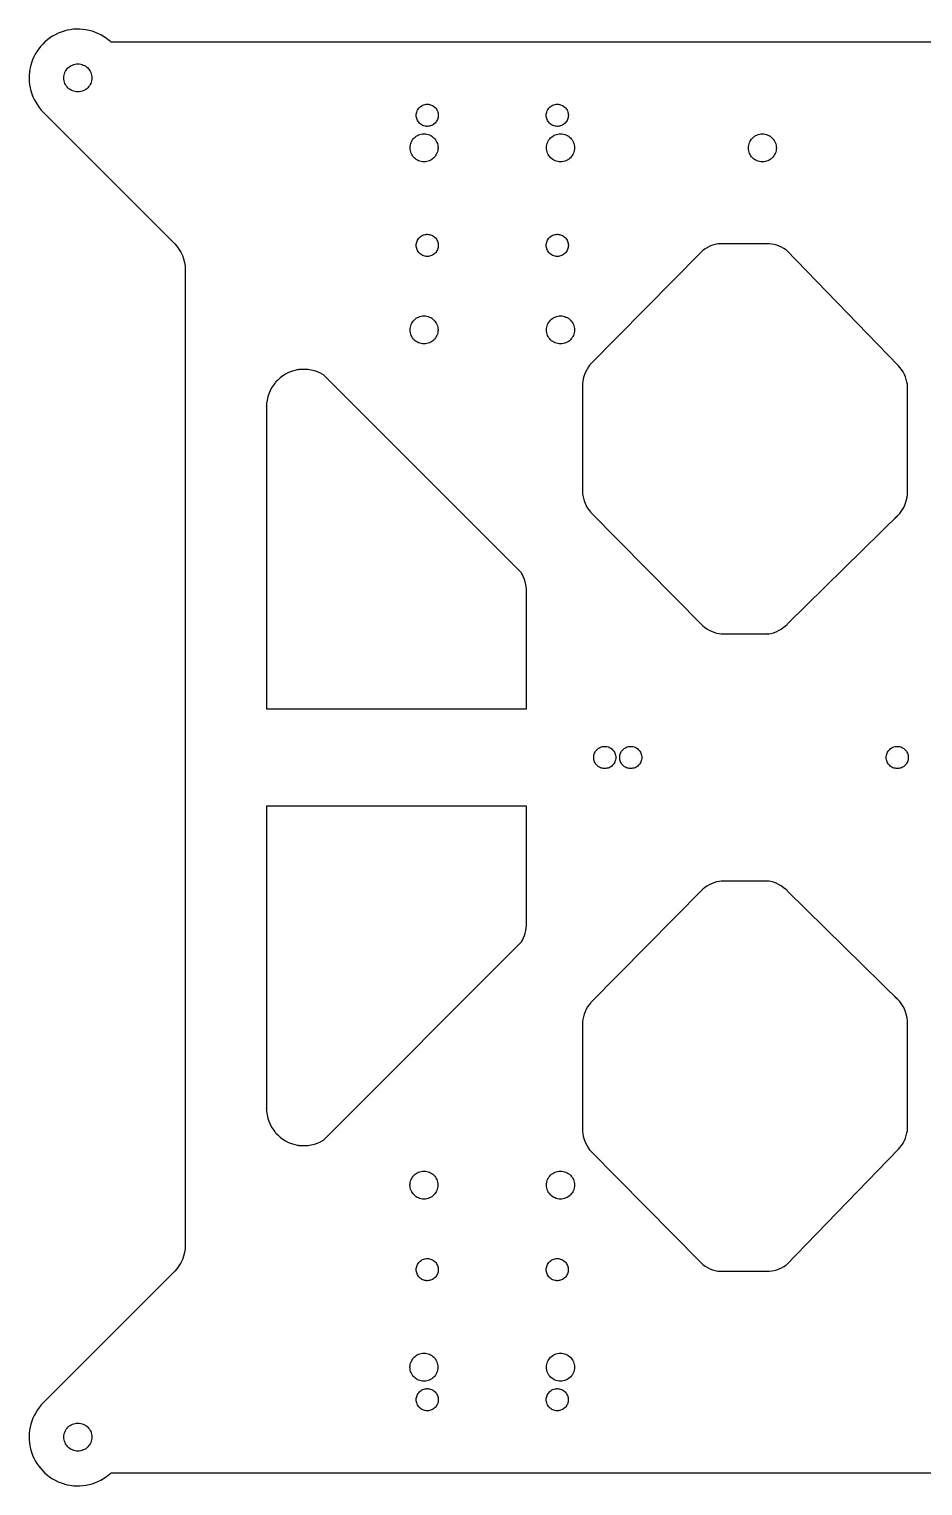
# Model space of a CAD drawing. Extents: x 0 to 224, y 0 to 224.
# Drawn here: x 0 to 137.5, y 0 to 224 of the extents above; entities that cross this region are included whole.
import ezdxf

# ---------------------------------------------------------------- set-up
doc = ezdxf.new("R2010")
doc.units = 0
doc.layers.get('0').update_dxf_attribs({"linetype": 'CONTINUOUS'})

msp = doc.modelspace()

# ---------------------------------------------------------------- linework, layer by layer
at = {"color": 0}
msp.add_lwpolyline([(211.401, 222.014), (12.599, 222.014), (12.5085, 222.097), (12.226, 222.337), (11.8357, 222.633), (11.4295, 222.903), (11.0088, 223.143), (10.5753, 223.354), (10.1303, 223.538), (9.67535, 223.692), (9.21192, 223.815), (8.74149, 223.911), (8.26551, 223.975), (7.78554, 224.008), (7.303, 224.011), (6.81939, 223.983), (6.33615, 223.924), (5.85482, 223.832), (5.49522, 223.742), (5.3769, 223.707), (5.25851, 223.672), (4.9081, 223.551), (4.454, 223.368), (4.01568, 223.156), (3.59418, 222.917), (3.19054, 222.653), (2.80583, 222.364), (2.44108, 222.051), (2.09739, 221.717), (1.77576, 221.36), (1.47726, 220.983), (1.20302, 220.589), (0.95399, 220.175), (0.73134, 219.744), (0.53597, 219.299), (0.36909, 218.837), (0.26204, 218.483), (0.23166, 218.364), (0.20123, 218.244), (0.1256, 217.881), (0.05197, 217.397), (0.01036, 216.911), (0.00033, 216.428), (0.02143, 215.946), (0.07335, 215.467), (0.15565, 214.993), (0.2679, 214.528), (0.40972, 214.068), (0.58073, 213.619), (0.78049, 213.182), (1.00863, 212.757), (1.2647, 212.346), (1.54833, 211.95), (1.85915, 211.571), (2.10943, 211.297), (2.19672, 211.211), (2.197, 211.211), (22.3311, 191.076), (22.3311, 191.076), (22.4314, 190.976), (22.7126, 190.656), (23.0485, 190.201), (23.3369, 189.719), (23.5765, 189.212), (23.7654, 188.685), (23.9024, 188.14), (23.9857, 187.582), (24.0139, 187.156), (24.0139, 187.014), (24.0138, 187.014), (24.0138, 37.0142), (24.0139, 37.0142), (24.0139, 36.8721), (23.9857, 36.446), (23.9024, 35.8874), (23.7654, 35.3422), (23.5763, 34.8143), (23.3365, 34.3072), (23.0479, 33.8249), (22.7119, 33.371), (22.4306, 33.0497), (22.3301, 32.9493), (2.19803, 12.8174), (2.19769, 12.8174), (2.19769, 12.8174), (2.1104, 12.7301), (1.86014, 12.4569), (1.54932, 12.0781), (1.26568, 11.6823), (1.0096, 11.2711), (0.78152, 10.8458), (0.58171, 10.408), (0.41075, 9.95925), (0.26888, 9.50082), (0.15663, 9.03429), (0.07433, 8.56108), (0.02246, 8.08274), (0.0013, 7.60064), (0.01139, 7.11626), (0.05301, 6.63113), (0.12663, 6.14671), (0.20226, 5.78396), (0.23269, 5.66433), (0.26308, 5.54482), (0.37012, 5.19006), (0.537, 4.72933), (0.73237, 4.28331), (0.95508, 3.85308), (1.20405, 3.43972), (1.47835, 3.04438), (1.77681, 2.66808), (2.09842, 2.31196), (2.44211, 1.97711), (2.80686, 1.66465), (3.19157, 1.37565), (3.59521, 1.11117), (4.01676, 0.8724), (4.45508, 0.66032), (4.90918, 0.47613), (5.2596, 0.35579), (5.37799, 0.32086), (5.49631, 0.28597), (5.85596, 0.19672), (6.33729, 0.10482), (6.82053, 0.04487), (7.30414, 0.01655), (7.78668, 0.01942), (8.26671, 0.05322), (8.74262, 0.11757), (9.21311, 0.21213), (9.67654, 0.33653), (10.1315, 0.49045), (10.5764, 0.67356), (11.01, 0.88547), (11.4306, 1.12581), (11.8369, 1.39432), (12.2272, 1.69054), (12.5097, 1.93033), (12.6002, 2.01421), (12.6006, 2.01417), (211.401, 2.01417)], dxfattribs=at)
for points in [[(7.5, 218.664), (7.5549, 218.664), (7.71978, 218.653), (7.93326, 218.621), (8.13932, 218.567), (8.33686, 218.494), (8.52479, 218.404), (8.70204, 218.297), (8.86757, 218.174), (9.02024, 218.035), (9.15901, 217.882), (9.28276, 217.717), (9.39046, 217.539), (9.48101, 217.351), (9.55333, 217.153), (9.60628, 216.947), (9.63889, 216.733), (9.65001, 216.569), (9.65001, 216.514), (9.65001, 216.458), (9.63889, 216.294), (9.60628, 216.081), (9.55333, 215.875), (9.48101, 215.676), (9.39046, 215.489), (9.28276, 215.313), (9.15901, 215.146), (9.02024, 214.993), (8.86757, 214.856), (8.70204, 214.731), (8.52479, 214.624), (8.33686, 214.533), (8.13932, 214.461), (7.93326, 214.407), (7.71978, 214.375), (7.5549, 214.364), (7.5, 214.364), (7.44504, 214.364), (7.28017, 214.375), (7.06668, 214.407), (6.86063, 214.461), (6.66308, 214.533), (6.47515, 214.624), (6.2979, 214.731), (6.13238, 214.856), (5.97971, 214.993), (5.84093, 215.146), (5.71718, 215.313), (5.60949, 215.489), (5.51893, 215.676), (5.44661, 215.875), (5.39367, 216.081), (5.36106, 216.294), (5.34999, 216.458), (5.34999, 216.514), (5.34999, 216.569), (5.36106, 216.733), (5.39367, 216.947), (5.44661, 217.153), (5.51893, 217.351), (5.60949, 217.539), (5.71718, 217.717), (5.84093, 217.882), (5.97971, 218.035), (6.13238, 218.174), (6.2979, 218.297), (6.47515, 218.404), (6.66308, 218.494), (6.86063, 218.567), (7.06668, 218.621), (7.28017, 218.653), (7.44504, 218.664), (7.5, 218.664)], [(61.2503, 212.464), (61.2936, 212.464), (61.424, 212.456), (61.5928, 212.429), (61.7557, 212.388), (61.9119, 212.331), (62.0606, 212.258), (62.2007, 212.174), (62.3315, 212.076), (62.4522, 211.967), (62.5619, 211.846), (62.6599, 211.714), (62.745, 211.574), (62.8165, 211.425), (62.8738, 211.269), (62.9157, 211.107), (62.9414, 210.938), (62.9501, 210.807), (62.9501, 210.764), (62.9501, 210.721), (62.9414, 210.59), (62.9157, 210.421), (62.8738, 210.258), (62.8165, 210.103), (62.745, 209.954), (62.6599, 209.814), (62.5619, 209.682), (62.4522, 209.563), (62.3315, 209.453), (62.2007, 209.354), (62.0606, 209.269), (61.9119, 209.197), (61.7557, 209.14), (61.5928, 209.099), (61.424, 209.072), (61.2936, 209.064), (61.2503, 209.064), (61.2068, 209.064), (61.0764, 209.072), (60.9075, 209.099), (60.7446, 209.14), (60.5885, 209.197), (60.4399, 209.269), (60.2997, 209.354), (60.1687, 209.453), (60.0481, 209.563), (59.9383, 209.682), (59.8406, 209.814), (59.7553, 209.954), (59.6838, 210.103), (59.6265, 210.258), (59.5847, 210.421), (59.5589, 210.59), (59.5501, 210.721), (59.5501, 210.764), (59.5501, 210.807), (59.5589, 210.938), (59.5847, 211.107), (59.6265, 211.269), (59.6838, 211.425), (59.7553, 211.574), (59.8406, 211.714), (59.9383, 211.846), (60.0481, 211.967), (60.1687, 212.076), (60.2997, 212.174), (60.4399, 212.258), (60.5885, 212.331), (60.7446, 212.388), (60.9075, 212.429), (61.0764, 212.456), (61.2068, 212.464), (61.2503, 212.464)], [(81.2503, 212.464), (81.2936, 212.464), (81.424, 212.456), (81.5928, 212.429), (81.7557, 212.388), (81.9119, 212.331), (82.0606, 212.258), (82.2007, 212.174), (82.3315, 212.076), (82.4522, 211.967), (82.5619, 211.846), (82.6599, 211.714), (82.745, 211.574), (82.8165, 211.425), (82.8738, 211.269), (82.9157, 211.107), (82.9414, 210.938), (82.9501, 210.807), (82.9501, 210.764), (82.9501, 210.721), (82.9414, 210.59), (82.9157, 210.421), (82.8738, 210.258), (82.8165, 210.103), (82.745, 209.954), (82.6599, 209.814), (82.5619, 209.682), (82.4522, 209.563), (82.3315, 209.453), (82.2007, 209.354), (82.0606, 209.269), (81.9119, 209.197), (81.7557, 209.14), (81.5928, 209.099), (81.424, 209.072), (81.2936, 209.064), (81.2503, 209.064), (81.2068, 209.064), (81.0764, 209.072), (80.9075, 209.099), (80.7446, 209.14), (80.5885, 209.197), (80.4399, 209.269), (80.2997, 209.354), (80.1687, 209.453), (80.0481, 209.563), (79.9383, 209.682), (79.8406, 209.814), (79.7553, 209.954), (79.6838, 210.103), (79.6265, 210.258), (79.5847, 210.421), (79.5589, 210.59), (79.5501, 210.721), (79.5501, 210.764), (79.5501, 210.807), (79.5589, 210.938), (79.5847, 211.107), (79.6265, 211.269), (79.6838, 211.425), (79.7553, 211.574), (79.8406, 211.714), (79.9383, 211.846), (80.0481, 211.967), (80.1687, 212.076), (80.2997, 212.174), (80.4399, 212.258), (80.5885, 212.331), (80.7446, 212.388), (80.9075, 212.429), (81.0764, 212.456), (81.2068, 212.464), (81.2503, 212.464)], [(60.7503, 207.914), (60.8051, 207.914), (60.97, 207.903), (61.1835, 207.871), (61.3896, 207.817), (61.5871, 207.744), (61.775, 207.654), (61.9522, 207.547), (62.1178, 207.424), (62.2704, 207.285), (62.4092, 207.132), (62.5331, 206.967), (62.6407, 206.789), (62.7312, 206.601), (62.8036, 206.403), (62.8565, 206.197), (62.8892, 205.983), (62.9003, 205.819), (62.9003, 205.764), (62.9003, 205.708), (62.8892, 205.544), (62.8565, 205.331), (62.8036, 205.125), (62.7312, 204.926), (62.6407, 204.739), (62.5331, 204.563), (62.4092, 204.396), (62.2704, 204.243), (62.1178, 204.106), (61.9522, 203.981), (61.775, 203.874), (61.5871, 203.783), (61.3896, 203.711), (61.1835, 203.657), (60.97, 203.625), (60.8051, 203.614), (60.7503, 203.614), (60.6953, 203.614), (60.5304, 203.625), (60.3169, 203.657), (60.1108, 203.711), (59.9133, 203.783), (59.7254, 203.874), (59.5481, 203.981), (59.3826, 204.106), (59.2299, 204.243), (59.0911, 204.396), (58.9674, 204.563), (58.8596, 204.739), (58.7692, 204.926), (58.6968, 205.125), (58.6439, 205.331), (58.6112, 205.544), (58.6001, 205.708), (58.6001, 205.764), (58.6001, 205.819), (58.6112, 205.983), (58.6439, 206.197), (58.6968, 206.403), (58.7692, 206.601), (58.8596, 206.789), (58.9674, 206.967), (59.0911, 207.132), (59.2299, 207.285), (59.3826, 207.424), (59.5481, 207.547), (59.7254, 207.654), (59.9133, 207.744), (60.1108, 207.817), (60.3169, 207.871), (60.5304, 207.903), (60.6953, 207.914), (60.7503, 207.914)], [(81.7503, 207.914), (81.8051, 207.914), (81.97, 207.903), (82.1835, 207.871), (82.3896, 207.817), (82.5871, 207.744), (82.775, 207.654), (82.9522, 207.547), (83.1178, 207.424), (83.2704, 207.285), (83.4092, 207.132), (83.5331, 206.967), (83.6407, 206.789), (83.7312, 206.601), (83.8036, 206.403), (83.8565, 206.197), (83.8892, 205.983), (83.9003, 205.819), (83.9003, 205.764), (83.9003, 205.708), (83.8892, 205.544), (83.8565, 205.331), (83.8036, 205.125), (83.7312, 204.926), (83.6407, 204.739), (83.5331, 204.563), (83.4092, 204.396), (83.2704, 204.243), (83.1178, 204.106), (82.9522, 203.981), (82.775, 203.874), (82.5871, 203.783), (82.3896, 203.711), (82.1835, 203.657), (81.97, 203.625), (81.8051, 203.614), (81.7503, 203.614), (81.6953, 203.614), (81.5304, 203.625), (81.3169, 203.657), (81.1108, 203.711), (80.9133, 203.783), (80.7254, 203.874), (80.5481, 203.981), (80.3826, 204.106), (80.2299, 204.243), (80.0911, 204.396), (79.9674, 204.563), (79.8596, 204.739), (79.7692, 204.926), (79.6968, 205.125), (79.6439, 205.331), (79.6112, 205.544), (79.6001, 205.708), (79.6001, 205.764), (79.6001, 205.819), (79.6112, 205.983), (79.6439, 206.197), (79.6968, 206.403), (79.7692, 206.601), (79.8596, 206.789), (79.9674, 206.967), (80.0911, 207.132), (80.2299, 207.285), (80.3826, 207.424), (80.5481, 207.547), (80.7254, 207.654), (80.9133, 207.744), (81.1108, 207.817), (81.3169, 207.871), (81.5304, 207.903), (81.6953, 207.914), (81.7503, 207.914)], [(112.799, 207.899), (112.854, 207.899), (113.019, 207.888), (113.233, 207.856), (113.439, 207.803), (113.636, 207.731), (113.824, 207.639), (114.001, 207.532), (114.167, 207.408), (114.32, 207.269), (114.458, 207.117), (114.582, 206.951), (114.69, 206.774), (114.78, 206.586), (114.853, 206.389), (114.906, 206.182), (114.938, 205.968), (114.949, 205.804), (114.949, 205.749), (114.949, 205.694), (114.938, 205.529), (114.906, 205.315), (114.853, 205.11), (114.78, 204.913), (114.69, 204.724), (114.582, 204.547), (114.458, 204.382), (114.32, 204.229), (114.167, 204.09), (114.001, 203.967), (113.824, 203.858), (113.636, 203.768), (113.439, 203.696), (113.233, 203.643), (113.019, 203.61), (112.854, 203.599), (112.799, 203.599), (112.744, 203.599), (112.579, 203.61), (112.366, 203.643), (112.16, 203.696), (111.962, 203.768), (111.774, 203.858), (111.597, 203.967), (111.432, 204.09), (111.279, 204.229), (111.14, 204.382), (111.016, 204.547), (110.909, 204.724), (110.818, 204.913), (110.746, 205.11), (110.693, 205.315), (110.66, 205.529), (110.649, 205.694), (110.649, 205.749), (110.649, 205.804), (110.66, 205.968), (110.693, 206.182), (110.746, 206.389), (110.818, 206.586), (110.909, 206.774), (111.016, 206.951), (111.14, 207.117), (111.279, 207.269), (111.432, 207.408), (111.597, 207.532), (111.774, 207.639), (111.962, 207.731), (112.16, 207.803), (112.366, 207.856), (112.579, 207.888), (112.744, 207.899), (112.799, 207.899)], [(61.2503, 192.464), (61.2936, 192.464), (61.424, 192.456), (61.5928, 192.429), (61.7557, 192.388), (61.9119, 192.331), (62.0606, 192.258), (62.2007, 192.174), (62.3315, 192.076), (62.4522, 191.967), (62.5619, 191.846), (62.6599, 191.715), (62.745, 191.575), (62.8165, 191.426), (62.8738, 191.269), (62.9157, 191.107), (62.9414, 190.938), (62.9501, 190.807), (62.9501, 190.764), (62.9501, 190.721), (62.9414, 190.59), (62.9157, 190.421), (62.8738, 190.258), (62.8165, 190.103), (62.745, 189.954), (62.6599, 189.814), (62.5619, 189.683), (62.4522, 189.563), (62.3315, 189.453), (62.2007, 189.354), (62.0606, 189.269), (61.9119, 189.197), (61.7557, 189.14), (61.5928, 189.099), (61.424, 189.072), (61.2936, 189.064), (61.2503, 189.064), (61.2068, 189.064), (61.0764, 189.072), (60.9075, 189.099), (60.7446, 189.14), (60.5885, 189.197), (60.4399, 189.269), (60.2997, 189.354), (60.1687, 189.453), (60.0481, 189.563), (59.9383, 189.683), (59.8406, 189.814), (59.7553, 189.954), (59.6838, 190.103), (59.6265, 190.258), (59.5847, 190.421), (59.5589, 190.59), (59.5501, 190.721), (59.5501, 190.764), (59.5501, 190.807), (59.5589, 190.938), (59.5847, 191.107), (59.6265, 191.269), (59.6838, 191.426), (59.7553, 191.575), (59.8406, 191.715), (59.9383, 191.846), (60.0481, 191.967), (60.1687, 192.076), (60.2997, 192.174), (60.4399, 192.258), (60.5885, 192.331), (60.7446, 192.388), (60.9075, 192.429), (61.0764, 192.456), (61.2068, 192.464), (61.2503, 192.464)], [(81.2503, 192.464), (81.2936, 192.464), (81.424, 192.456), (81.5928, 192.429), (81.7557, 192.388), (81.9119, 192.331), (82.0606, 192.258), (82.2007, 192.174), (82.3315, 192.076), (82.4522, 191.967), (82.5619, 191.846), (82.6599, 191.715), (82.745, 191.575), (82.8165, 191.426), (82.8738, 191.269), (82.9157, 191.107), (82.9414, 190.938), (82.9501, 190.807), (82.9501, 190.764), (82.9501, 190.721), (82.9414, 190.59), (82.9157, 190.421), (82.8738, 190.258), (82.8165, 190.103), (82.745, 189.954), (82.6599, 189.814), (82.5619, 189.683), (82.4522, 189.563), (82.3315, 189.453), (82.2007, 189.354), (82.0606, 189.269), (81.9119, 189.197), (81.7557, 189.14), (81.5928, 189.099), (81.424, 189.072), (81.2936, 189.064), (81.2503, 189.064), (81.2068, 189.064), (81.0764, 189.072), (80.9075, 189.099), (80.7446, 189.14), (80.5885, 189.197), (80.4399, 189.269), (80.2997, 189.354), (80.1687, 189.453), (80.0481, 189.563), (79.9383, 189.683), (79.8406, 189.814), (79.7553, 189.954), (79.6838, 190.103), (79.6265, 190.258), (79.5847, 190.421), (79.5589, 190.59), (79.5501, 190.721), (79.5501, 190.764), (79.5501, 190.807), (79.5589, 190.938), (79.5847, 191.107), (79.6265, 191.269), (79.6838, 191.426), (79.7553, 191.575), (79.8406, 191.715), (79.9383, 191.846), (80.0481, 191.967), (80.1687, 192.076), (80.2997, 192.174), (80.4399, 192.258), (80.5885, 192.331), (80.7446, 192.388), (80.9075, 192.429), (81.0764, 192.456), (81.2068, 192.464), (81.2503, 192.464)], [(133.137, 148.776), (133.247, 148.862), (133.559, 149.144), (133.936, 149.553), (134.265, 149.997), (134.544, 150.474), (134.771, 150.975), (134.943, 151.501), (135.059, 152.044), (135.109, 152.462), (135.116, 152.603), (135.116, 152.603), (135.116, 169.313), (135.116, 169.313), (135.103, 169.418), (135.047, 169.732), (134.944, 170.143), (134.809, 170.543), (134.642, 170.929), (134.445, 171.303), (134.218, 171.658), (133.963, 171.996), (133.753, 172.236), (133.679, 172.313), (133.679, 172.313), (116.442, 190.065), (116.442, 190.065), (116.36, 190.124), (116.105, 190.283), (115.753, 190.475), (115.39, 190.638), (115.015, 190.771), (114.631, 190.876), (114.24, 190.953), (113.843, 190.999), (113.542, 191.014), (113.442, 191.014), (113.442, 191.014), (106.352, 191.014), (106.352, 191.014), (106.246, 191.01), (105.931, 190.975), (105.518, 190.897), (105.115, 190.782), (104.726, 190.631), (104.353, 190.443), (103.997, 190.222), (103.663, 189.967), (103.426, 189.756), (103.352, 189.681), (103.352, 189.681), (86.2811, 172.411), (86.2811, 172.411), (86.2181, 172.331), (86.041, 172.079), (85.8267, 171.732), (85.6386, 171.369), (85.4776, 170.997), (85.3443, 170.612), (85.2392, 170.219), (85.1629, 169.818), (85.1239, 169.513), (85.1158, 169.411), (85.1158, 152.701), (85.1261, 152.597), (85.1732, 152.288), (85.2622, 151.881), (85.3819, 151.485), (85.5321, 151.099), (85.7115, 150.726), (85.9196, 150.367), (86.1556, 150.025), (86.3499, 149.779), (86.4186, 149.701), (86.4187, 149.701), (103.576, 132.325), (103.653, 132.255), (103.898, 132.058), (104.238, 131.819), (104.596, 131.608), (104.969, 131.427), (105.356, 131.276), (105.753, 131.157), (106.16, 131.069), (106.471, 131.024), (106.576, 131.014), (113.666, 131.014), (113.665, 131.014), (113.772, 131.029), (114.09, 131.093), (114.504, 131.206), (114.906, 131.353), (115.294, 131.531), (115.666, 131.742), (116.02, 131.982), (116.353, 132.252), (116.591, 132.472), (116.665, 132.55), (116.666, 132.55), (133.976, 149.603)], [(60.7503, 179.914), (60.8051, 179.914), (60.97, 179.903), (61.1835, 179.871), (61.3896, 179.818), (61.5871, 179.744), (61.775, 179.654), (61.9522, 179.547), (62.1178, 179.424), (62.2704, 179.285), (62.4092, 179.132), (62.5331, 178.967), (62.6407, 178.789), (62.7312, 178.601), (62.8036, 178.404), (62.8565, 178.197), (62.8892, 177.983), (62.9003, 177.819), (62.9003, 177.764), (62.9003, 177.71), (62.8892, 177.544), (62.8565, 177.331), (62.8036, 177.125), (62.7312, 176.928), (62.6407, 176.739), (62.5331, 176.563), (62.4092, 176.397), (62.2704, 176.244), (62.1178, 176.106), (61.9522, 175.982), (61.775, 175.874), (61.5871, 175.783), (61.3896, 175.711), (61.1835, 175.658), (60.97, 175.625), (60.8051, 175.614), (60.7503, 175.614), (60.6953, 175.614), (60.5304, 175.625), (60.3169, 175.658), (60.1108, 175.711), (59.9133, 175.783), (59.7254, 175.874), (59.5481, 175.982), (59.3826, 176.106), (59.2299, 176.244), (59.0911, 176.397), (58.9674, 176.563), (58.8596, 176.739), (58.7692, 176.928), (58.6968, 177.125), (58.6439, 177.331), (58.6112, 177.544), (58.6001, 177.71), (58.6001, 177.764), (58.6001, 177.819), (58.6112, 177.983), (58.6439, 178.197), (58.6968, 178.404), (58.7692, 178.601), (58.8596, 178.789), (58.9674, 178.967), (59.0911, 179.132), (59.2299, 179.285), (59.3826, 179.424), (59.5481, 179.547), (59.7254, 179.654), (59.9133, 179.744), (60.1108, 179.818), (60.3169, 179.871), (60.5304, 179.903), (60.6953, 179.914), (60.7503, 179.914)], [(81.7503, 179.914), (81.8051, 179.914), (81.97, 179.903), (82.1835, 179.871), (82.3896, 179.818), (82.5871, 179.744), (82.775, 179.654), (82.9522, 179.547), (83.1178, 179.424), (83.2704, 179.285), (83.4092, 179.132), (83.5331, 178.967), (83.6407, 178.789), (83.7312, 178.601), (83.8036, 178.404), (83.8565, 178.197), (83.8892, 177.983), (83.9003, 177.819), (83.9003, 177.764), (83.9003, 177.71), (83.8892, 177.544), (83.8565, 177.331), (83.8036, 177.125), (83.7312, 176.928), (83.6407, 176.739), (83.5331, 176.563), (83.4092, 176.397), (83.2704, 176.244), (83.1178, 176.106), (82.9522, 175.982), (82.775, 175.874), (82.5871, 175.783), (82.3896, 175.711), (82.1835, 175.658), (81.97, 175.625), (81.8051, 175.614), (81.7503, 175.614), (81.6953, 175.614), (81.5304, 175.625), (81.3169, 175.658), (81.1108, 175.711), (80.9133, 175.783), (80.7254, 175.874), (80.5481, 175.982), (80.3826, 176.106), (80.2299, 176.244), (80.0911, 176.397), (79.9674, 176.563), (79.8596, 176.739), (79.7692, 176.928), (79.6968, 177.125), (79.6439, 177.331), (79.6112, 177.544), (79.6001, 177.71), (79.6001, 177.764), (79.6001, 177.819), (79.6112, 177.983), (79.6439, 178.197), (79.6968, 178.404), (79.7692, 178.601), (79.8596, 178.789), (79.9674, 178.967), (80.0911, 179.132), (80.2299, 179.285), (80.3826, 179.424), (80.5481, 179.547), (80.7254, 179.654), (80.9133, 179.744), (81.1108, 179.818), (81.3169, 179.871), (81.5304, 179.903), (81.6953, 179.914), (81.7503, 179.914)], [(36.5138, 165.968), (36.5138, 119.514), (76.5138, 119.514), (76.5138, 137.474), (76.5138, 137.572), (76.5006, 137.864), (76.461, 138.251), (76.3956, 138.634), (76.3047, 139.011), (76.1886, 139.381), (76.0476, 139.742), (75.8822, 140.094), (75.7429, 140.351), (75.6928, 140.435), (75.6928, 140.435), (45.2837, 170.844), (45.2839, 170.844), (45.1749, 170.911), (44.8358, 171.093), (44.3703, 171.301), (43.8899, 171.467), (43.3978, 171.587), (42.8969, 171.667), (42.3901, 171.7), (41.8804, 171.689), (41.4974, 171.651), (41.3708, 171.631), (41.2443, 171.611), (40.8682, 171.529), (40.3796, 171.383), (39.9076, 171.196), (39.4549, 170.968), (39.0239, 170.701), (38.6174, 170.397), (38.2379, 170.057), (37.9712, 169.779), (37.8882, 169.682), (37.805, 169.583), (37.5732, 169.276), (37.2969, 168.849), (37.0607, 168.399), (36.8653, 167.931), (36.7119, 167.447), (36.6015, 166.951), (36.5351, 166.446), (36.5135, 166.063), (36.5139, 165.935), (36.5138, 165.968)], [(88.5508, 113.714), (88.5942, 113.714), (88.7246, 113.705), (88.8933, 113.68), (89.0562, 113.638), (89.2125, 113.581), (89.3611, 113.509), (89.5012, 113.424), (89.6322, 113.326), (89.7529, 113.216), (89.8626, 113.096), (89.9604, 112.965), (90.0457, 112.824), (90.1172, 112.676), (90.1743, 112.52), (90.2162, 112.357), (90.2421, 112.188), (90.2508, 112.058), (90.2508, 112.014), (90.2508, 111.971), (90.2421, 111.84), (90.2162, 111.672), (90.1743, 111.509), (90.1172, 111.352), (90.0457, 111.204), (89.9604, 111.064), (89.8626, 110.933), (89.7529, 110.812), (89.6322, 110.702), (89.5012, 110.604), (89.3611, 110.519), (89.2125, 110.448), (89.0562, 110.391), (88.8933, 110.349), (88.7246, 110.323), (88.5942, 110.314), (88.5508, 110.314), (88.5074, 110.314), (88.3769, 110.323), (88.2082, 110.349), (88.0453, 110.391), (87.889, 110.448), (87.7404, 110.519), (87.6003, 110.604), (87.4694, 110.702), (87.3487, 110.812), (87.239, 110.933), (87.1411, 111.064), (87.056, 111.204), (86.9844, 111.352), (86.9272, 111.509), (86.8853, 111.672), (86.8596, 111.84), (86.8508, 111.971), (86.8508, 112.014), (86.8508, 112.058), (86.8596, 112.188), (86.8853, 112.357), (86.9272, 112.52), (86.9844, 112.676), (87.056, 112.824), (87.1411, 112.965), (87.239, 113.096), (87.3487, 113.216), (87.4694, 113.326), (87.6003, 113.424), (87.7404, 113.509), (87.889, 113.581), (88.0453, 113.638), (88.2082, 113.68), (88.3769, 113.705), (88.5074, 113.714), (88.5508, 113.714)], [(92.5508, 113.714), (92.5942, 113.714), (92.7246, 113.705), (92.8933, 113.68), (93.0562, 113.638), (93.2125, 113.581), (93.3611, 113.509), (93.5012, 113.424), (93.6322, 113.326), (93.7529, 113.216), (93.8626, 113.096), (93.9604, 112.965), (94.0457, 112.824), (94.1172, 112.676), (94.1743, 112.52), (94.2162, 112.357), (94.2421, 112.188), (94.2508, 112.058), (94.2508, 112.014), (94.2508, 111.971), (94.2421, 111.84), (94.2162, 111.672), (94.1743, 111.509), (94.1172, 111.352), (94.0457, 111.204), (93.9604, 111.064), (93.8626, 110.933), (93.7529, 110.812), (93.6322, 110.702), (93.5012, 110.604), (93.3611, 110.519), (93.2125, 110.448), (93.0562, 110.391), (92.8933, 110.349), (92.7246, 110.323), (92.5942, 110.314), (92.5508, 110.314), (92.5074, 110.314), (92.3769, 110.323), (92.2082, 110.349), (92.0453, 110.391), (91.889, 110.448), (91.7404, 110.519), (91.6003, 110.604), (91.4694, 110.702), (91.3487, 110.812), (91.239, 110.933), (91.1411, 111.064), (91.056, 111.204), (90.9844, 111.352), (90.9272, 111.509), (90.8853, 111.672), (90.8596, 111.84), (90.8508, 111.971), (90.8508, 112.014), (90.8508, 112.058), (90.8596, 112.188), (90.8853, 112.357), (90.9272, 112.52), (90.9844, 112.676), (91.056, 112.824), (91.1411, 112.965), (91.239, 113.096), (91.3487, 113.216), (91.4694, 113.326), (91.6003, 113.424), (91.7404, 113.509), (91.889, 113.581), (92.0453, 113.638), (92.2082, 113.68), (92.3769, 113.705), (92.5074, 113.714), (92.5508, 113.714)], [(133.551, 113.714), (133.594, 113.714), (133.725, 113.705), (133.893, 113.68), (134.056, 113.638), (134.212, 113.581), (134.361, 113.509), (134.501, 113.424), (134.632, 113.326), (134.753, 113.216), (134.863, 113.096), (134.96, 112.965), (135.046, 112.824), (135.117, 112.676), (135.174, 112.52), (135.216, 112.357), (135.242, 112.188), (135.251, 112.058), (135.251, 112.014), (135.251, 111.971), (135.242, 111.84), (135.216, 111.672), (135.174, 111.509), (135.117, 111.352), (135.046, 111.204), (134.96, 111.064), (134.863, 110.933), (134.753, 110.812), (134.632, 110.702), (134.501, 110.604), (134.361, 110.519), (134.212, 110.448), (134.056, 110.391), (133.893, 110.349), (133.725, 110.323), (133.594, 110.314), (133.551, 110.314), (133.507, 110.314), (133.377, 110.323), (133.208, 110.349), (133.045, 110.391), (132.889, 110.448), (132.74, 110.519), (132.6, 110.604), (132.469, 110.702), (132.349, 110.812), (132.239, 110.933), (132.141, 111.064), (132.056, 111.204), (131.984, 111.352), (131.927, 111.509), (131.885, 111.672), (131.86, 111.84), (131.851, 111.971), (131.851, 112.014), (131.851, 112.058), (131.86, 112.188), (131.885, 112.357), (131.927, 112.52), (131.984, 112.676), (132.056, 112.824), (132.141, 112.965), (132.239, 113.096), (132.349, 113.216), (132.469, 113.326), (132.6, 113.424), (132.74, 113.509), (132.889, 113.581), (133.045, 113.638), (133.208, 113.68), (133.377, 113.705), (133.507, 113.714), (133.551, 113.714)], [(36.5139, 58.094), (36.5135, 57.966), (36.5353, 57.5817), (36.6017, 57.0763), (36.7121, 56.5806), (36.8656, 56.0975), (37.061, 55.6297), (37.2972, 55.1803), (37.5733, 54.7518), (37.8053, 54.4446), (37.8883, 54.3471), (37.9715, 54.2496), (38.2382, 53.9721), (38.6176, 53.6317), (39.0242, 53.3274), (39.4551, 53.0604), (39.9079, 52.8326), (40.3799, 52.6451), (40.8685, 52.4997), (41.2446, 52.4174), (41.371, 52.3975), (41.4975, 52.3776), (41.8807, 52.3406), (42.3903, 52.3292), (42.8971, 52.3628), (43.3979, 52.4407), (43.8899, 52.5625), (44.3703, 52.7275), (44.8358, 52.9351), (45.1749, 53.1175), (45.2837, 53.1847), (45.2837, 53.1847), (75.6938, 83.5947), (75.7439, 83.6783), (75.8831, 83.9358), (76.0482, 84.2876), (76.189, 84.649), (76.305, 85.0186), (76.3958, 85.3953), (76.4611, 85.7775), (76.5006, 86.1642), (76.5138, 86.4567), (76.5138, 86.554), (76.5138, 104.514), (36.5138, 104.514), (36.5138, 58.0615), (36.5139, 58.094)], [(133.976, 74.4258), (116.666, 91.4781), (116.591, 91.5558), (116.353, 91.7763), (116.02, 92.0461), (115.666, 92.2865), (115.294, 92.4968), (114.906, 92.6756), (114.504, 92.8221), (114.09, 92.9353), (113.772, 92.9988), (113.666, 93.014), (106.576, 93.014), (106.471, 93.0046), (106.16, 92.9593), (105.753, 92.8717), (105.356, 92.7521), (104.969, 92.6014), (104.596, 92.4201), (104.238, 92.2096), (103.898, 91.9701), (103.653, 91.7726), (103.576, 91.7026), (86.4187, 74.3274), (86.3499, 74.249), (86.1556, 74.0032), (85.9196, 73.661), (85.7115, 73.3025), (85.5321, 72.9296), (85.3819, 72.5439), (85.2622, 72.1471), (85.1732, 71.7411), (85.1261, 71.4312), (85.1158, 71.3274), (85.1158, 54.6174), (85.1239, 54.5154), (85.1629, 54.2103), (85.2392, 53.8092), (85.3443, 53.4158), (85.4776, 53.0317), (85.6386, 52.6582), (85.8267, 52.2971), (86.041, 51.9496), (86.2181, 51.6982), (86.2811, 51.6174), (86.2811, 51.6174), (103.352, 34.3475), (103.352, 34.3475), (103.426, 34.2725), (103.663, 34.061), (103.997, 33.8064), (104.353, 33.585), (104.726, 33.3978), (105.115, 33.2461), (105.518, 33.1307), (105.931, 33.0531), (106.246, 33.0189), (106.352, 33.014), (106.352, 33.0142), (113.442, 33.0142), (113.442, 33.014), (113.542, 33.014), (113.843, 33.0296), (114.24, 33.0754), (114.631, 33.1514), (115.015, 33.2568), (115.39, 33.3911), (115.753, 33.5539), (116.105, 33.7444), (116.36, 33.9047), (116.442, 33.9624), (116.442, 33.9624), (133.679, 51.7158), (133.679, 51.7158), (133.753, 51.7921), (133.963, 52.0329), (134.218, 52.3703), (134.445, 52.7261), (134.642, 53.0985), (134.809, 53.4854), (134.944, 53.8853), (135.047, 54.2961), (135.103, 54.6104), (135.116, 54.7158), (135.116, 54.7158), (135.116, 71.4258), (135.116, 71.4258), (135.109, 71.5657), (135.059, 71.9838), (134.943, 72.5274), (134.771, 73.0526), (134.544, 73.555), (134.265, 74.0306), (133.936, 74.4749), (133.559, 74.8835), (133.247, 75.1661), (133.137, 75.2524)], [(60.7421, 48.414), (60.7969, 48.414), (60.9618, 48.4031), (61.1754, 48.3704), (61.3814, 48.3175), (61.5789, 48.2451), (61.7668, 48.1546), (61.9442, 48.0469), (62.1096, 47.9231), (62.2624, 47.7844), (62.4011, 47.6317), (62.5249, 47.4663), (62.6326, 47.2889), (62.7231, 47.101), (62.7954, 46.9035), (62.8483, 46.6974), (62.881, 46.4839), (62.8921, 46.319), (62.8921, 46.2642), (62.8921, 46.2092), (62.881, 46.0443), (62.8483, 45.8308), (62.7954, 45.6247), (62.7231, 45.4272), (62.6326, 45.2393), (62.5249, 45.0619), (62.4011, 44.8965), (62.2624, 44.7438), (62.1096, 44.6051), (61.9442, 44.4812), (61.7668, 44.3736), (61.5789, 44.2831), (61.3814, 44.2108), (61.1754, 44.1578), (60.9618, 44.1253), (60.7969, 44.114), (60.7421, 44.114), (60.6871, 44.114), (60.5222, 44.1253), (60.3088, 44.1578), (60.1026, 44.2108), (59.9051, 44.2831), (59.7172, 44.3736), (59.54, 44.4812), (59.3744, 44.6051), (59.2218, 44.7438), (59.0831, 44.8965), (58.9593, 45.0619), (58.8515, 45.2393), (58.7611, 45.4272), (58.6887, 45.6247), (58.6358, 45.8308), (58.6032, 46.0443), (58.5921, 46.2092), (58.5921, 46.2642), (58.5921, 46.319), (58.6032, 46.4839), (58.6358, 46.6974), (58.6887, 46.9035), (58.7611, 47.101), (58.8515, 47.2889), (58.9593, 47.4663), (59.0831, 47.6317), (59.2218, 47.7844), (59.3744, 47.9231), (59.54, 48.0469), (59.7172, 48.1546), (59.9051, 48.2451), (60.1026, 48.3175), (60.3088, 48.3704), (60.5222, 48.4031), (60.6871, 48.414), (60.7421, 48.414)], [(81.7421, 48.414), (81.7969, 48.414), (81.9618, 48.4031), (82.1754, 48.3704), (82.3814, 48.3175), (82.5789, 48.2451), (82.7668, 48.1546), (82.9442, 48.0469), (83.1096, 47.9231), (83.2624, 47.7844), (83.4011, 47.6317), (83.5249, 47.4663), (83.6326, 47.2889), (83.7231, 47.101), (83.7954, 46.9035), (83.8483, 46.6974), (83.881, 46.4839), (83.8921, 46.319), (83.8921, 46.2642), (83.8921, 46.2092), (83.881, 46.0443), (83.8483, 45.8308), (83.7954, 45.6247), (83.7231, 45.4272), (83.6326, 45.2393), (83.5249, 45.0619), (83.4011, 44.8965), (83.2624, 44.7438), (83.1096, 44.6051), (82.9442, 44.4812), (82.7668, 44.3736), (82.5789, 44.2831), (82.3814, 44.2108), (82.1754, 44.1578), (81.9618, 44.1253), (81.7969, 44.114), (81.7421, 44.114), (81.6871, 44.114), (81.5222, 44.1253), (81.3088, 44.1578), (81.1026, 44.2108), (80.9051, 44.2831), (80.7172, 44.3736), (80.54, 44.4812), (80.3744, 44.6051), (80.2218, 44.7438), (80.0831, 44.8965), (79.9593, 45.0619), (79.8515, 45.2393), (79.7611, 45.4272), (79.6887, 45.6247), (79.6358, 45.8308), (79.6032, 46.0443), (79.5921, 46.2092), (79.5921, 46.2642), (79.5921, 46.319), (79.6032, 46.4839), (79.6358, 46.6974), (79.6887, 46.9035), (79.7611, 47.101), (79.8515, 47.2889), (79.9593, 47.4663), (80.0831, 47.6317), (80.2218, 47.7844), (80.3744, 47.9231), (80.54, 48.0469), (80.7172, 48.1546), (80.9051, 48.2451), (81.1026, 48.3175), (81.3088, 48.3704), (81.5222, 48.4031), (81.6871, 48.414), (81.7421, 48.414)], [(61.2421, 34.964), (61.2854, 34.964), (61.4158, 34.9554), (61.5847, 34.9296), (61.7476, 34.8876), (61.9037, 34.8306), (62.0524, 34.7589), (62.1925, 34.6738), (62.3235, 34.5758), (62.4442, 34.4663), (62.5539, 34.3456), (62.6518, 34.2146), (62.7369, 34.0744), (62.8085, 33.9258), (62.8657, 33.7696), (62.9075, 33.6067), (62.9333, 33.4379), (62.9421, 33.3075), (62.9421, 33.2642), (62.9421, 33.2207), (62.9333, 33.0903), (62.9075, 32.9215), (62.8657, 32.7586), (62.8085, 32.6024), (62.7369, 32.4537), (62.6518, 32.3136), (62.5539, 32.1828), (62.4442, 32.0619), (62.3235, 31.9524), (62.1925, 31.8544), (62.0524, 31.7693), (61.9037, 31.6976), (61.7476, 31.6406), (61.5847, 31.5986), (61.4158, 31.5729), (61.2854, 31.564), (61.2421, 31.564), (61.1986, 31.564), (61.0682, 31.5729), (60.8994, 31.5986), (60.7365, 31.6406), (60.5804, 31.6976), (60.4318, 31.7693), (60.2915, 31.8544), (60.1607, 31.9524), (60.04, 32.0619), (59.9303, 32.1828), (59.8324, 32.3136), (59.7472, 32.4537), (59.6757, 32.6024), (59.6185, 32.7586), (59.5767, 32.9215), (59.5508, 33.0903), (59.5421, 33.2207), (59.5421, 33.2642), (59.5421, 33.3075), (59.5508, 33.4379), (59.5767, 33.6067), (59.6185, 33.7696), (59.6757, 33.9258), (59.7472, 34.0744), (59.8324, 34.2146), (59.9303, 34.3456), (60.04, 34.4663), (60.1607, 34.5758), (60.2915, 34.6738), (60.4318, 34.7589), (60.5804, 34.8306), (60.7365, 34.8876), (60.8994, 34.9296), (61.0682, 34.9554), (61.1986, 34.964), (61.2421, 34.964)], [(81.2421, 34.964), (81.2854, 34.964), (81.4158, 34.9554), (81.5847, 34.9296), (81.7476, 34.8876), (81.9037, 34.8306), (82.0524, 34.7589), (82.1925, 34.6738), (82.3235, 34.5758), (82.4442, 34.4663), (82.5539, 34.3456), (82.6518, 34.2146), (82.7369, 34.0744), (82.8085, 33.9258), (82.8657, 33.7696), (82.9075, 33.6067), (82.9333, 33.4379), (82.9421, 33.3075), (82.9421, 33.2642), (82.9421, 33.2207), (82.9333, 33.0903), (82.9075, 32.9215), (82.8657, 32.7586), (82.8085, 32.6024), (82.7369, 32.4537), (82.6518, 32.3136), (82.5539, 32.1828), (82.4442, 32.0619), (82.3235, 31.9524), (82.1925, 31.8544), (82.0524, 31.7693), (81.9037, 31.6976), (81.7476, 31.6406), (81.5847, 31.5986), (81.4158, 31.5729), (81.2854, 31.564), (81.2421, 31.564), (81.1986, 31.564), (81.0682, 31.5729), (80.8994, 31.5986), (80.7365, 31.6406), (80.5804, 31.6976), (80.4318, 31.7693), (80.2915, 31.8544), (80.1607, 31.9524), (80.04, 32.0619), (79.9303, 32.1828), (79.8324, 32.3136), (79.7472, 32.4537), (79.6757, 32.6024), (79.6185, 32.7586), (79.5767, 32.9215), (79.5508, 33.0903), (79.5421, 33.2207), (79.5421, 33.2642), (79.5421, 33.3075), (79.5508, 33.4379), (79.5767, 33.6067), (79.6185, 33.7696), (79.6757, 33.9258), (79.7472, 34.0744), (79.8324, 34.2146), (79.9303, 34.3456), (80.04, 34.4663), (80.1607, 34.5758), (80.2915, 34.6738), (80.4318, 34.7589), (80.5804, 34.8306), (80.7365, 34.8876), (80.8994, 34.9296), (81.0682, 34.9554), (81.1986, 34.964), (81.2421, 34.964)], [(60.7421, 20.414), (60.7969, 20.414), (60.9618, 20.4031), (61.1754, 20.3704), (61.3814, 20.3175), (61.5789, 20.2451), (61.7668, 20.1546), (61.9442, 20.0469), (62.1096, 19.9231), (62.2624, 19.7844), (62.4011, 19.6317), (62.5249, 19.4662), (62.6326, 19.2889), (62.7231, 19.101), (62.7954, 18.9035), (62.8483, 18.6974), (62.881, 18.4839), (62.8921, 18.319), (62.8921, 18.2642), (62.8921, 18.2092), (62.881, 18.0443), (62.8483, 17.8308), (62.7954, 17.6247), (62.7231, 17.4272), (62.6326, 17.2393), (62.5249, 17.0619), (62.4011, 16.8965), (62.2624, 16.7438), (62.1096, 16.6051), (61.9442, 16.4813), (61.7668, 16.3736), (61.5789, 16.2831), (61.3814, 16.2108), (61.1754, 16.1578), (60.9618, 16.1253), (60.7969, 16.114), (60.7421, 16.114), (60.6871, 16.114), (60.5222, 16.1253), (60.3088, 16.1578), (60.1026, 16.2108), (59.9051, 16.2831), (59.7172, 16.3736), (59.54, 16.4813), (59.3744, 16.6051), (59.2218, 16.7438), (59.0831, 16.8965), (58.9593, 17.0619), (58.8515, 17.2393), (58.7611, 17.4272), (58.6887, 17.6247), (58.6358, 17.8308), (58.6032, 18.0443), (58.5921, 18.2092), (58.5921, 18.2642), (58.5921, 18.319), (58.6032, 18.4839), (58.6358, 18.6974), (58.6887, 18.9035), (58.7611, 19.101), (58.8515, 19.2889), (58.9593, 19.4662), (59.0831, 19.6317), (59.2218, 19.7844), (59.3744, 19.9231), (59.54, 20.0469), (59.7172, 20.1546), (59.9051, 20.2451), (60.1026, 20.3175), (60.3088, 20.3704), (60.5222, 20.4031), (60.6871, 20.414), (60.7421, 20.414)], [(81.7421, 20.414), (81.7969, 20.414), (81.9618, 20.4031), (82.1754, 20.3704), (82.3814, 20.3175), (82.5789, 20.2451), (82.7668, 20.1546), (82.9442, 20.0469), (83.1096, 19.9231), (83.2624, 19.7844), (83.4011, 19.6317), (83.5249, 19.4662), (83.6326, 19.2889), (83.7231, 19.101), (83.7954, 18.9035), (83.8483, 18.6974), (83.881, 18.4839), (83.8921, 18.319), (83.8921, 18.2642), (83.8921, 18.2092), (83.881, 18.0443), (83.8483, 17.8308), (83.7954, 17.6247), (83.7231, 17.4272), (83.6326, 17.2393), (83.5249, 17.0619), (83.4011, 16.8965), (83.2624, 16.7438), (83.1096, 16.6051), (82.9442, 16.4813), (82.7668, 16.3736), (82.5789, 16.2831), (82.3814, 16.2108), (82.1754, 16.1578), (81.9618, 16.1253), (81.7969, 16.114), (81.7421, 16.114), (81.6871, 16.114), (81.5222, 16.1253), (81.3088, 16.1578), (81.1026, 16.2108), (80.9051, 16.2831), (80.7172, 16.3736), (80.54, 16.4813), (80.3744, 16.6051), (80.2218, 16.7438), (80.0831, 16.8965), (79.9593, 17.0619), (79.8515, 17.2393), (79.7611, 17.4272), (79.6887, 17.6247), (79.6358, 17.8308), (79.6032, 18.0443), (79.5921, 18.2092), (79.5921, 18.2642), (79.5921, 18.319), (79.6032, 18.4839), (79.6358, 18.6974), (79.6887, 18.9035), (79.7611, 19.101), (79.8515, 19.2889), (79.9593, 19.4662), (80.0831, 19.6317), (80.2218, 19.7844), (80.3744, 19.9231), (80.54, 20.0469), (80.7172, 20.1546), (80.9051, 20.2451), (81.1026, 20.3175), (81.3088, 20.3704), (81.5222, 20.4031), (81.6871, 20.414), (81.7421, 20.414)], [(61.2421, 14.964), (61.2854, 14.964), (61.4158, 14.9554), (61.5847, 14.9296), (61.7476, 14.8876), (61.9037, 14.8306), (62.0524, 14.7589), (62.1925, 14.6738), (62.3235, 14.5758), (62.4442, 14.4662), (62.5539, 14.3456), (62.6518, 14.2146), (62.7369, 14.0744), (62.8085, 13.9258), (62.8657, 13.7696), (62.9075, 13.6067), (62.9333, 13.4379), (62.9421, 13.3076), (62.9421, 13.2641), (62.9421, 13.2207), (62.9333, 13.0903), (62.9075, 12.9215), (62.8657, 12.7586), (62.8085, 12.6024), (62.7369, 12.4538), (62.6518, 12.3136), (62.5539, 12.1827), (62.4442, 12.062), (62.3235, 11.9523), (62.1925, 11.8544), (62.0524, 11.7693), (61.9037, 11.6977), (61.7476, 11.6405), (61.5847, 11.5986), (61.4158, 11.5729), (61.2854, 11.5641), (61.2421, 11.5641), (61.1986, 11.5641), (61.0682, 11.5729), (60.8994, 11.5986), (60.7365, 11.6405), (60.5804, 11.6977), (60.4318, 11.7693), (60.2915, 11.8544), (60.1607, 11.9523), (60.04, 12.062), (59.9303, 12.1827), (59.8324, 12.3136), (59.7472, 12.4538), (59.6757, 12.6024), (59.6185, 12.7586), (59.5767, 12.9215), (59.5508, 13.0903), (59.5421, 13.2207), (59.5421, 13.2641), (59.5421, 13.3076), (59.5508, 13.4379), (59.5767, 13.6067), (59.6185, 13.7696), (59.6757, 13.9258), (59.7472, 14.0744), (59.8324, 14.2146), (59.9303, 14.3456), (60.04, 14.4662), (60.1607, 14.5758), (60.2915, 14.6738), (60.4318, 14.7589), (60.5804, 14.8306), (60.7365, 14.8876), (60.8994, 14.9296), (61.0682, 14.9554), (61.1986, 14.964), (61.2421, 14.964)], [(81.2421, 14.964), (81.2854, 14.964), (81.4158, 14.9554), (81.5847, 14.9296), (81.7476, 14.8876), (81.9037, 14.8306), (82.0524, 14.7589), (82.1925, 14.6738), (82.3235, 14.5758), (82.4442, 14.4662), (82.5539, 14.3456), (82.6518, 14.2146), (82.7369, 14.0744), (82.8085, 13.9258), (82.8657, 13.7696), (82.9075, 13.6067), (82.9333, 13.4379), (82.9421, 13.3076), (82.9421, 13.2641), (82.9421, 13.2207), (82.9333, 13.0903), (82.9075, 12.9215), (82.8657, 12.7586), (82.8085, 12.6024), (82.7369, 12.4538), (82.6518, 12.3136), (82.5539, 12.1827), (82.4442, 12.062), (82.3235, 11.9523), (82.1925, 11.8544), (82.0524, 11.7693), (81.9037, 11.6977), (81.7476, 11.6405), (81.5847, 11.5986), (81.4158, 11.5729), (81.2854, 11.5641), (81.2421, 11.5641), (81.1986, 11.5641), (81.0682, 11.5729), (80.8994, 11.5986), (80.7365, 11.6405), (80.5804, 11.6977), (80.4318, 11.7693), (80.2915, 11.8544), (80.1607, 11.9523), (80.04, 12.062), (79.9303, 12.1827), (79.8324, 12.3136), (79.7472, 12.4538), (79.6757, 12.6024), (79.6185, 12.7586), (79.5767, 12.9215), (79.5508, 13.0903), (79.5421, 13.2207), (79.5421, 13.2641), (79.5421, 13.3076), (79.5508, 13.4379), (79.5767, 13.6067), (79.6185, 13.7696), (79.6757, 13.9258), (79.7472, 14.0744), (79.8324, 14.2146), (79.9303, 14.3456), (80.04, 14.4662), (80.1607, 14.5758), (80.2915, 14.6738), (80.4318, 14.7589), (80.5804, 14.8306), (80.7365, 14.8876), (80.8994, 14.9296), (81.0682, 14.9554), (81.1986, 14.964), (81.2421, 14.964)], [(7.50097, 9.66407), (7.55588, 9.66407), (7.72076, 9.653), (7.93425, 9.62039), (8.14031, 9.56743), (8.33783, 9.49511), (8.52576, 9.40463), (8.70307, 9.29693), (8.86854, 9.17313), (9.02126, 9.0344), (9.16, 8.88172), (9.28381, 8.71619), (9.3915, 8.53896), (9.48199, 8.35101), (9.55431, 8.15349), (9.60726, 7.94743), (9.63986, 7.73394), (9.65099, 7.56907), (9.65099, 7.51411), (9.65099, 7.45921), (9.63986, 7.29432), (9.60726, 7.08083), (9.55431, 6.87478), (9.48199, 6.67725), (9.3915, 6.48931), (9.28381, 6.31201), (9.16, 6.14654), (9.02126, 5.99382), (8.86854, 5.85508), (8.70307, 5.73128), (8.52576, 5.62358), (8.33783, 5.5331), (8.14031, 5.46078), (7.93425, 5.40782), (7.72076, 5.37522), (7.55588, 5.3641), (7.50097, 5.3641), (7.44601, 5.3641), (7.28114, 5.37522), (7.06765, 5.40782), (6.8616, 5.46078), (6.66407, 5.5331), (6.47613, 5.62358), (6.29889, 5.73128), (6.13336, 5.85508), (5.98068, 5.99382), (5.84196, 6.14654), (5.71815, 6.31201), (5.61046, 6.48931), (5.51997, 6.67725), (5.44764, 6.87478), (5.39469, 7.08083), (5.36208, 7.29432), (5.35101, 7.45921), (5.35101, 7.51411), (5.35101, 7.56907), (5.36208, 7.73394), (5.39469, 7.94743), (5.44764, 8.15349), (5.51997, 8.35101), (5.61046, 8.53896), (5.71815, 8.71619), (5.84196, 8.88172), (5.98068, 9.0344), (6.13336, 9.17313), (6.29889, 9.29693), (6.47613, 9.40463), (6.66407, 9.49511), (6.8616, 9.56743), (7.06765, 9.62039), (7.28114, 9.653), (7.44601, 9.66407), (7.50097, 9.66407)]]:
    msp.add_lwpolyline(points, close=True, dxfattribs=at)

doc.saveas('drawing.dxf')
